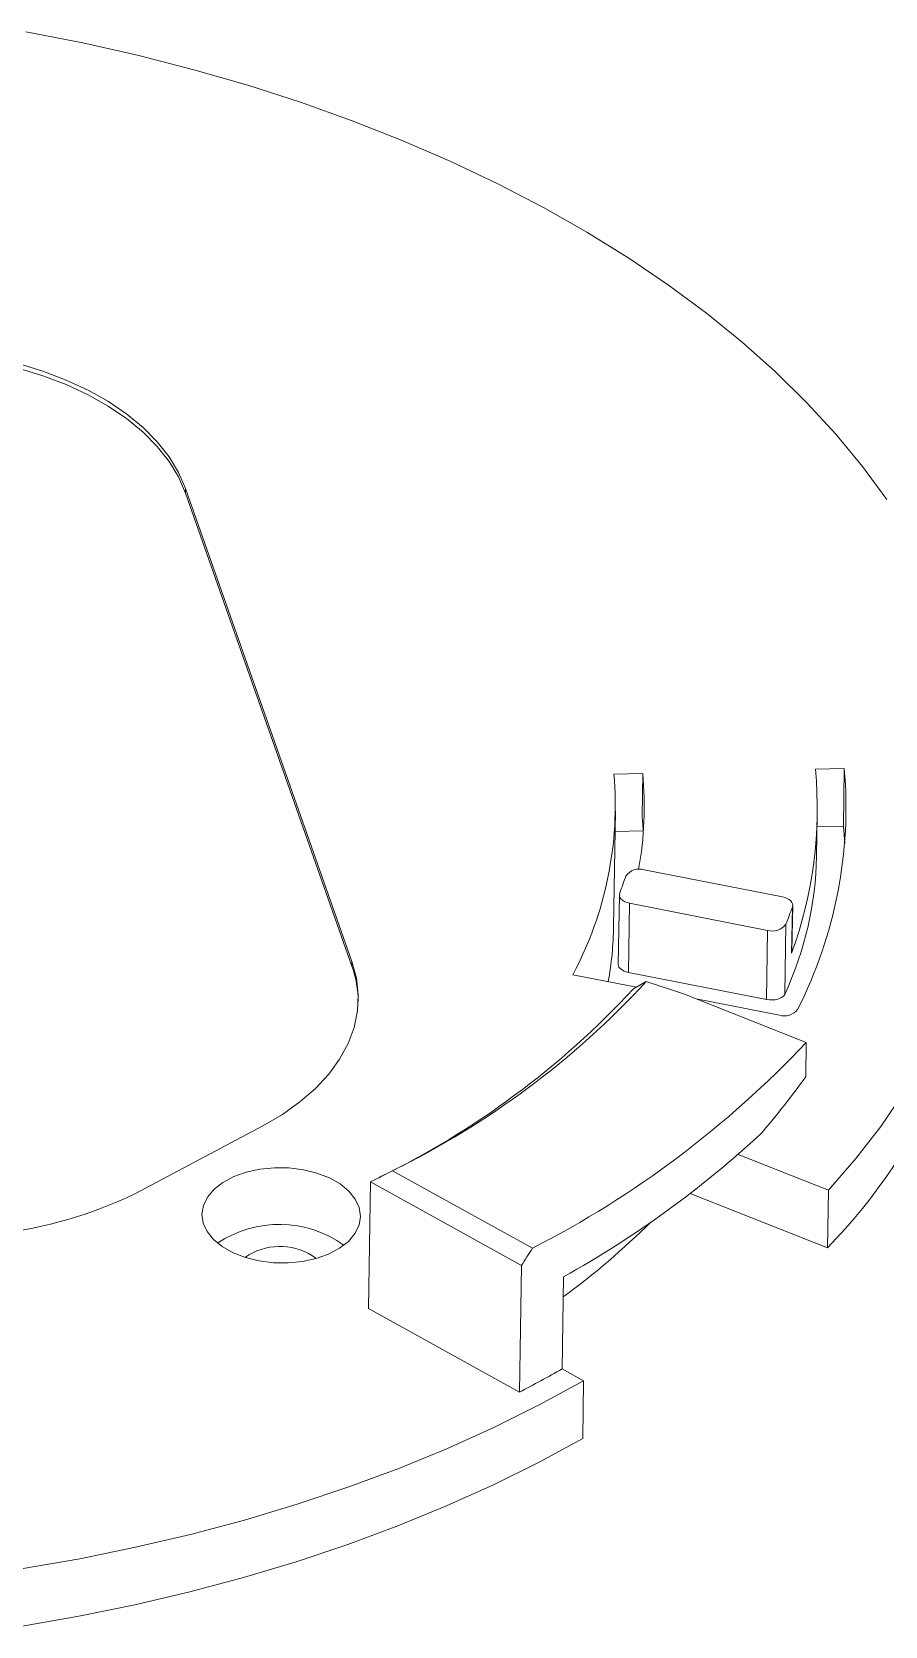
# Model space of a CAD drawing. Header units: inches. Extents: x -1125 to 2189, y 556 to 1115.
# Drawn here: x 2112.4 to 2142, y 648.6 to 703.9 of the extents above; entities that cross this region are included whole.
import ezdxf

# ---------------------------------------------------------------- set-up
doc = ezdxf.new("R2010")
doc.units = ezdxf.units.IN

msp = doc.modelspace()

# ---------------------------------------------------------------- linework, layer by layer
at = {"color": 7, "linetype": 'Continuous', "lineweight": 15}
for p, q in [((2117.748, 688.096), (2117.746, 687.937)), ((2123.517, 671.528), (2117.746, 687.937)), ((2123.519, 671.687), (2117.748, 688.096)), ((2140.59, 678.379), (2139.592, 678.356)), ((2140.559, 676.383), (2140.59, 678.379)), ((2133.602, 678.215), (2132.603, 678.192)), ((2133.579, 676.73), (2133.602, 678.215)), ((2132.591, 672.911), (2132.653, 676.904)), ((2139.629, 675.335), (2139.652, 676.795)), ((2132.642, 676.197), (2133.619, 676.22)), ((2139.645, 676.362), (2140.559, 676.383)), ((2140.559, 676.383), (2140.603, 675.781)), ((2138.448, 673.93), (2133.65, 674.872)), ((2132.79, 674.005), (2132.752, 671.584)), ((2133.142, 673.711), (2133.105, 671.316)), ((2133.142, 673.711), (2137.929, 672.772)), ((2138.764, 671.979), (2138.789, 673.576)), ((2138.775, 672.04), (2138.8, 673.637)), ((2138.563, 672.983), (2138.525, 670.55)), ((2137.892, 670.376), (2137.929, 672.772)), ((2123.517, 671.528), (2123.519, 671.687)), ((2131.18, 671.234), (2133.385, 670.802)), ((2137.892, 670.376), (2133.105, 671.316)), ((2133.275, 670.739), (2133.723, 670.993)), ((2135.047, 670.556), (2133.723, 670.993)), ((2139.272, 668.889), (2135.047, 670.556)), ((2135.453, 670.396), (2138.341, 669.829)), ((2139.253, 667.691), (2139.272, 668.889)), ((2116.014, 663.646), (2120.428, 665.994)), ((2140.042, 663.764), (2136.904, 665.003)), ((2124.16, 664.052), (2124.092, 659.66)), ((2129.394, 661.152), (2124.16, 664.052)), ((2124.924, 664.437), (2129.776, 661.748)), ((2135.247, 663.648), (2140.011, 661.768)), ((2140.042, 663.764), (2140.011, 661.768)), ((2122.148, 661.487), (2122.272, 661.392)), ((2129.394, 661.152), (2129.325, 656.76)), ((2130.855, 660.756), (2130.805, 657.562)), ((2124.092, 659.66), (2129.325, 656.76)), ((2130.805, 657.562), (2131.549, 657.15)), ((2131.518, 655.154), (2131.549, 657.15))]:
    msp.add_line(p, q, dxfattribs=at)
at = {"color": 7, "linetype": 'Continuous', "lineweight": 15, "flags": 128}
for points in [[(2112.214, 703.928), (2114.185, 703.543), (2116.126, 703.105), (2118.034, 702.616), (2119.906, 702.076), (2121.737, 701.486), (2123.523, 700.849), (2125.261, 700.164), (2126.948, 699.433), (2128.58, 698.658), (2130.154, 697.841), (2131.667, 696.982), (2133.115, 696.084), (2134.496, 695.148), (2135.807, 694.177), (2137.045, 693.173), (2138.209, 692.136), (2139.294, 691.07), (2140.3, 689.977), (2141.225, 688.858), (2142.065, 687.716)], [(2117.746, 687.937), (2117.504, 688.493), (2117.176, 689.034), (2116.764, 689.555), (2116.273, 690.05), (2115.706, 690.516), (2115.07, 690.948), (2114.369, 691.342), (2113.61, 691.695), (2112.8, 692.004), (2111.946, 692.265), (2111.056, 692.477)], [(2111.058, 692.636), (2111.948, 692.425), (2112.802, 692.163), (2113.612, 691.855), (2114.371, 691.502), (2115.072, 691.107), (2115.709, 690.675), (2116.275, 690.21), (2116.767, 689.714), (2117.178, 689.194), (2117.506, 688.653), (2117.748, 688.096)], [(2132.803, 674.07), (2132.79, 674.014), (2132.795, 673.958), (2132.818, 673.903), (2132.856, 673.852), (2132.91, 673.805), (2132.978, 673.765), (2133.056, 673.734), (2133.142, 673.711)], [(2138.789, 673.576), (2138.8, 673.632), (2138.794, 673.687), (2138.771, 673.741), (2138.731, 673.792), (2138.677, 673.838), (2138.611, 673.877), (2138.533, 673.908), (2138.448, 673.93)], [(2123.519, 671.687), (2123.672, 671.12), (2123.736, 670.548), (2123.708, 669.976), (2123.591, 669.409), (2123.384, 668.852), (2123.09, 668.31), (2122.711, 667.788), (2122.251, 667.292), (2121.714, 666.824), (2121.104, 666.39), (2120.428, 665.994)], [(2138.775, 672.04), (2138.775, 672.035), (2138.764, 671.979)], [(2142.629, 667.118), (2141.851, 665.976), (2140.988, 664.858), (2140.042, 663.764)], [(2119.021, 661.804), (2119.394, 661.593), (2119.824, 661.426), (2120.296, 661.309), (2120.794, 661.246), (2121.301, 661.239), (2121.801, 661.289), (2122.275, 661.392), (2122.708, 661.547), (2123.085, 661.748), (2123.393, 661.987), (2123.622, 662.258), (2123.764, 662.549), (2123.814, 662.853), (2123.771, 663.158), (2123.635, 663.453), (2123.412, 663.73), (2123.108, 663.978), (2122.735, 664.189), (2122.306, 664.355), (2121.834, 664.472), (2121.335, 664.535), (2120.828, 664.542), (2120.329, 664.493), (2119.854, 664.389), (2119.421, 664.234), (2119.044, 664.033), (2118.736, 663.794), (2118.507, 663.524), (2118.365, 663.232), (2118.315, 662.928), (2118.359, 662.624), (2118.494, 662.328), (2118.718, 662.052), (2119.021, 661.804)], [(2131.549, 657.15), (2130.035, 656.327), (2128.461, 655.546), (2126.829, 654.809), (2125.142, 654.117), (2123.405, 653.471), (2121.62, 652.874), (2119.792, 652.325), (2117.923, 651.827), (2116.017, 651.379), (2114.079, 650.984), (2112.112, 650.642)], [(2131.518, 655.154), (2130.004, 654.331), (2128.43, 653.55), (2126.798, 652.812), (2125.111, 652.12), (2123.374, 651.475), (2121.589, 650.877), (2119.76, 650.329), (2117.891, 649.83), (2115.986, 649.383), (2114.048, 648.988), (2112.081, 648.646)]]:
    msp.add_lwpolyline(points, dxfattribs=at)
at = {"color": 7, "linetype": 'Continuous', "lineweight": 15}
for centre, radius, start, end in [((2124.855, 677.028), 14.797, 340.0505, 5.1489), ((2125.138, 677.045), 15.51, 333.09, 4.9362), ((2120.111, 677.123), 12.538, 331.9856, 4.8896), ((2121.273, 677.081), 12.38, 349.7878, 5.258), ((2120.048, 678.996), 13.673, 338.8817, 341.465), ((2133.479, 674.336), 0.563, 72.2936, 146.0555), ((2125.782, 675.622), 19.859, 315.7644, 357.3526), ((2123.476, 679.055), 16.263, 338.0768, 340.3147), ((2120.556, 673.101), 12.036, 349.9143, 359.0938), ((2138.099, 673.322), 0.575, 252.8895, 323.8756), ((2119.992, 670.268), 3.743, 0.4627, 19.6646), ((2111.425, 690.989), 29.791, 295.8903, 317.1774), ((2111.708, 691.356), 29.988, 296.1482, 317.2317), ((2138.508, 670.397), 0.592, 253.6255, 321.0617), ((2113.9, 692.744), 34.825, 297.1209, 316.7641), ((2113.429, 691.97), 35.748, 299.1742, 312.82), ((2109.443, 677.32), 15.171, 257.785, 295.6669), ((2120.999, 658.705), 3.87, 54.5811, 123.6329), ((2114.054, 682.811), 28.275, 306.4282, 314.5299), ((2121.023, 659.692), 2.119, 57.9236, 124.8922), ((2109.081, 695.864), 44.034, 297.3703, 299.5613)]:
    msp.add_arc(centre, radius, start, end, dxfattribs=at)
for centre, major_axis, ratio, start_param, end_param in [((2099.646, 676.759), (33.977, -1.483), 0.534592, 0.049651, 0.079852), ((2099.646, 676.759), (39.973, -1.745), 0.534592, 6.070843, 6.298176), ((2133.252, 671.567), (0.5, -0.022), 0.534592, 3.156583, 4.436713), ((2138.039, 670.628), (0.5, -0.022), 0.534592, 4.436713, 6.070843), ((2099.706, 680.586), (44.866, 5.697), 0.707515, 5.627536, 5.694263), ((2099.79, 685.96), (30.676, 55.758), 0.599619, 4.594792, 4.605971)]:
    msp.add_ellipse(centre, major_axis=major_axis, ratio=ratio, start_param=start_param, end_param=end_param, dxfattribs=at)
msp.add_open_spline([(2124.16, 664.052), (2124.415, 664.179), (2124.67, 664.308), (2124.924, 664.437)], degree=3, dxfattribs=at)

doc.saveas('drawing.dxf')
